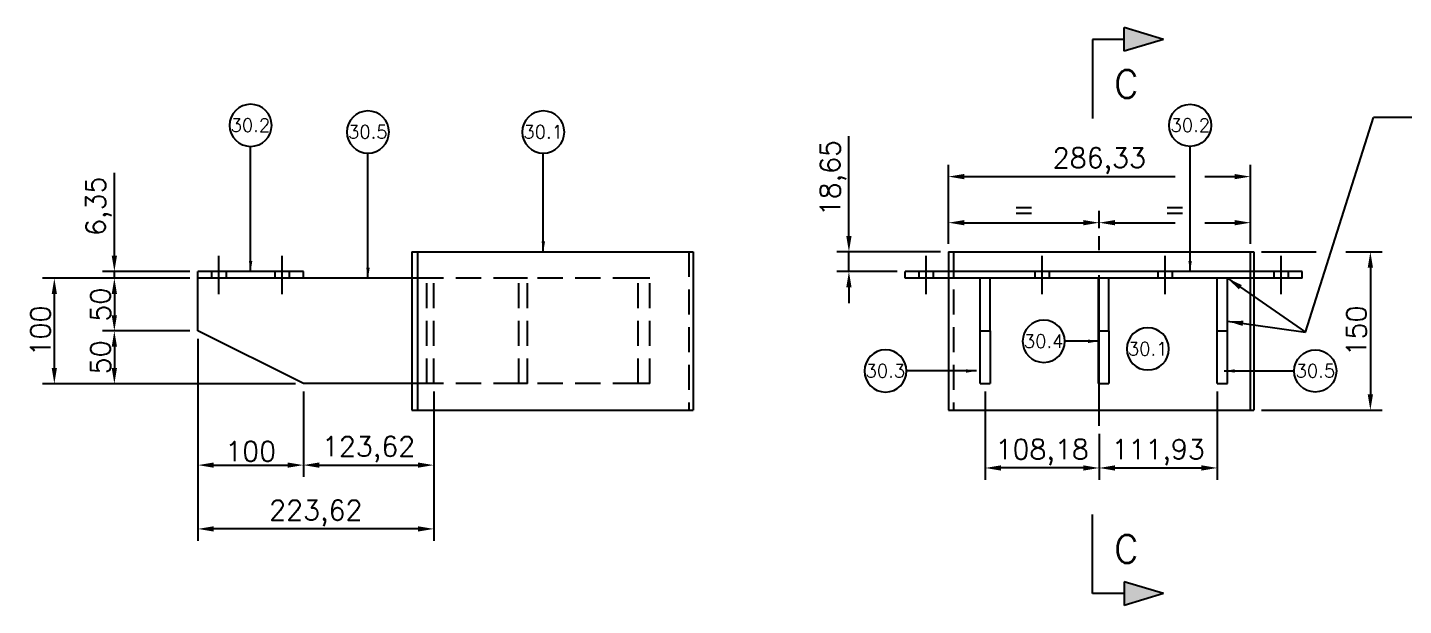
# Model space of a CAD drawing. Header units: metres. Extents: x 0 to 6307, y 0 to 4455.
# Drawn here: x 2228 to 3532, y 1673 to 2221 of the extents above; entities that cross this region are included whole.
import ezdxf
from ezdxf.enums import TextEntityAlignment as Align

# ---------------------------------------------------------------- set-up
doc = ezdxf.new("R2010")
doc.units = ezdxf.units.M
doc.header["$LTSCALE"] = 7.5
doc.linetypes.add('CENTER2', pattern=[28.575, 19.05, -3.175, 3.175, -3.175])
doc.linetypes.add('HIDDEN2', pattern=[4.7625, 3.175, -1.5875])
for name, color, linetype in [('GSB', 7, 'Continuous'), ('MR100', 3, 'Continuous'), ('SC1', 7, 'CENTER2'), ('SDM', 7, 'Continuous'), ('SL4', 4, 'Continuous'), ('ST1', 7, 'HIDDEN2')]:
    doc.layers.add(name, color=color, linetype=linetype)
doc.styles.add('R100', font='simplex.shx', dxfattribs={"height": 2.5})
doc.styles.add('R140', font='simplex.shx', dxfattribs={"height": 3.5})
doc.styles.add('ROMANS', font='ROMANS.SHX')
doc.dimstyles.new('5___1-5', dxfattribs={"dimscale": 5, "dimtxt": 2.5, "dimasz": 2, "dimexe": 1.5, "dimexo": 1, "dimgap": 0.5, "dimtad": 1, "dimzin": 12, "dimtxsty": 'ROMANS', "dimcen": 0, "dimclrd": 256, "dimclre": 256, "dimclrt": 3, "dimaunit": 1, "dimazin": 3, "dimtfac": 1, "dimtmove": 0, "dimatfit": 0, "dimfxl": 1, "dimlwd": -1, "dimlwe": -1, "dimarcsym": 0})
doc.dimstyles.new('7.5___1-7.5', dxfattribs={"dimscale": 7.5, "dimtxt": 2.5, "dimasz": 2, "dimexe": 1.5, "dimexo": 1, "dimgap": 0.5, "dimtad": 1, "dimzin": 12, "dimtxsty": 'ROMANS', "dimcen": 0, "dimclrd": 256, "dimclre": 256, "dimclrt": 3, "dimaunit": 1, "dimazin": 3, "dimtfac": 1, "dimtmove": 0, "dimatfit": 0, "dimfxl": 1, "dimlwd": -1, "dimlwe": -1, "dimarcsym": 0})

# ---------------------------------------------------------------- blocks, each defined once
blk = doc.blocks.new('*D181')
at = {"layer": 'Defpoints', "color": 0, "transparency": 16777216}
for p in [(3387.4, 2079.8), (3101.1, 2008.4), (3387.4, 2008.4)]:
    blk.add_point(p, dxfattribs=at)
at = {"layer": 'SDM', "transparency": 16777216}
for p, q in [((3101.1, 2015.9), (3101.1, 2091)), ((3387.4, 2015.9), (3387.4, 2091)), ((3116.1, 2079.8), (3316.2, 2079.8)), ((3344.3, 2079.8), (3372.4, 2079.8))]:
    blk.add_line(p, q, dxfattribs=at)
for points in [[(3116.1, 2082.3), (3116.1, 2077.3), (3101.1, 2079.8)], [(3372.4, 2082.3), (3372.4, 2077.3), (3387.4, 2079.8)]]:
    blk.add_solid(points, dxfattribs=at)
at = {"layer": 'SDM', "color": 3, "transparency": 16777216, "insert": (3244.2, 2094.7), "char_height": 18.75, "attachment_point": 5, "style": 'ROMANS'}
blk.add_mtext('286,33', dxfattribs=at)
blk = doc.blocks.new('*D176')
at = {"layer": 'Defpoints', "color": 0, "transparency": 16777216}
for p in [(3390.5, 2008.4), (3390.5, 1858.4), (3501.1, 1858.4)]:
    blk.add_point(p, dxfattribs=at)
at = {"layer": 'SDM', "transparency": 16777216}
for p, q in [((3398, 2008.4), (3449.7, 2008.4)), ((3477.8, 2008.4), (3512.3, 2008.4)), ((3501.1, 1993.4), (3501.1, 1873.4)), ((3398, 1858.4), (3512.3, 1858.4))]:
    blk.add_line(p, q, dxfattribs=at)
for points in [[(3498.6, 1993.4), (3503.6, 1993.4), (3501.1, 2008.4)], [(3498.6, 1873.4), (3503.6, 1873.4), (3501.1, 1858.4)]]:
    blk.add_solid(points, dxfattribs=at)
at = {"layer": 'SDM', "color": 3, "transparency": 16777216, "insert": (3487.9, 1933.4), "char_height": 18.75, "attachment_point": 5, "rotation": 90, "style": 'ROMANS'}
blk.add_mtext('150', dxfattribs=at)
blk = doc.blocks.new('*D177')
at = {"layer": 'Defpoints', "color": 0, "transparency": 16777216}
for p in [(3006.8, 2008.4), (3101.1, 2008.4), (3060.1, 1989.8)]:
    blk.add_point(p, dxfattribs=at)
at = {"layer": 'SDM', "transparency": 16777216}
for p, q in [((3006.8, 2023.4), (3006.8, 2118.3)), ((3093.6, 2008.4), (2995.5, 2008.4)), ((3006.8, 1989.8), (3006.8, 2008.4)), ((3052.6, 1989.8), (2995.5, 1989.8)), ((3006.8, 1974.8), (3006.8, 1959.8))]:
    blk.add_line(p, q, dxfattribs=at)
for points in [[(3004.3, 2023.4), (3009.3, 2023.4), (3006.8, 2008.4)], [(3004.3, 1974.8), (3009.3, 1974.8), (3006.8, 1989.8)]]:
    blk.add_solid(points, dxfattribs=at)
at = {"layer": 'SDM', "color": 3, "transparency": 16777216, "insert": (2991.9, 2078.4), "char_height": 18.75, "attachment_point": 5, "rotation": 90, "style": 'ROMANS'}
blk.add_mtext('18,65', dxfattribs=at)
blk = doc.blocks.new('*D178')
at = {"layer": 'Defpoints', "color": 0, "transparency": 16777216}
for p in [(3135.9, 1883.4), (3244.1, 1843.4), (3135.9, 1803.5)]:
    blk.add_point(p, dxfattribs=at)
at = {"layer": 'SDM', "transparency": 16777216}
for p, q in [((3135.9, 1875.9), (3135.9, 1792.2)), ((3244.1, 1835.9), (3244.1, 1792.2)), ((3229.1, 1803.5), (3150.9, 1803.5))]:
    blk.add_line(p, q, dxfattribs=at)
for points in [[(3150.9, 1806), (3150.9, 1801), (3135.9, 1803.5)], [(3229.1, 1806), (3229.1, 1801), (3244.1, 1803.5)]]:
    blk.add_solid(points, dxfattribs=at)
at = {"layer": 'SDM', "color": 3, "transparency": 16777216, "insert": (3190, 1818.4), "char_height": 18.75, "attachment_point": 5, "style": 'ROMANS'}
blk.add_mtext('108,18', dxfattribs=at)
blk = doc.blocks.new('*D179')
at = {"layer": 'Defpoints', "color": 0, "transparency": 16777216}
for p in [(3356, 1883.4), (3244.1, 1843.4), (3356, 1803.5)]:
    blk.add_point(p, dxfattribs=at)
at = {"layer": 'SDM', "transparency": 16777216}
for p, q in [((3356, 1875.9), (3356, 1792.2)), ((3244.1, 1835.9), (3244.1, 1792.2)), ((3259.1, 1803.5), (3341, 1803.5))]:
    blk.add_line(p, q, dxfattribs=at)
for points in [[(3259.1, 1806), (3259.1, 1801), (3244.1, 1803.5)], [(3341, 1806), (3341, 1801), (3356, 1803.5)]]:
    blk.add_solid(points, dxfattribs=at)
at = {"layer": 'SDM', "color": 3, "transparency": 16777216, "insert": (3300, 1818.4), "char_height": 18.75, "attachment_point": 5, "style": 'ROMANS'}
blk.add_mtext('111,93', dxfattribs=at)
blk = doc.blocks.new('ITEM')
at = {"layer": 'GSB'}
blk.add_circle((0, 0), 4, dxfattribs=at)
blk = doc.blocks.new('*D180')
at = {"layer": 'Defpoints', "color": 0, "transparency": 16777216}
for p in [(3244.1, 2036.1), (3244.1, 2023.4), (3101.1, 2008.4)]:
    blk.add_point(p, dxfattribs=at)
at = {"layer": 'SDM', "transparency": 16777216}
for p, q in [((3101.1, 2015.9), (3101.1, 2047.4)), ((3116.1, 2036.1), (3229.1, 2036.1)), ((3244.1, 2030.9), (3244.1, 2047.4))]:
    blk.add_line(p, q, dxfattribs=at)
for points in [[(3116.1, 2038.6), (3116.1, 2033.6), (3101.1, 2036.1)], [(3229.1, 2038.6), (3229.1, 2033.6), (3244.1, 2036.1)]]:
    blk.add_solid(points, dxfattribs=at)
at = {"layer": 'SDM', "color": 3, "transparency": 16777216, "insert": (3172.6, 2049.3), "char_height": 18.8, "attachment_point": 5, "style": 'ROMANS'}
blk.add_mtext('=', dxfattribs=at)
blk = doc.blocks.new('*D182')
at = {"layer": 'Defpoints', "color": 0, "transparency": 16777216}
for p in [(3387.4, 2036.1), (3244.1, 2023.4), (3387.4, 2008.4)]:
    blk.add_point(p, dxfattribs=at)
at = {"layer": 'SDM', "transparency": 16777216}
for p, q in [((3244.1, 2030.9), (3244.1, 2047.4)), ((3259.1, 2036.1), (3316.2, 2036.1)), ((3344.3, 2036.1), (3372.4, 2036.1)), ((3387.4, 2015.9), (3387.4, 2047.4))]:
    blk.add_line(p, q, dxfattribs=at)
for points in [[(3259.1, 2038.6), (3259.1, 2033.6), (3244.1, 2036.1)], [(3372.4, 2038.6), (3372.4, 2033.6), (3387.4, 2036.1)]]:
    blk.add_solid(points, dxfattribs=at)
at = {"layer": 'SDM', "color": 3, "transparency": 16777216, "insert": (3315.7, 2049.3), "char_height": 18.8, "attachment_point": 5, "style": 'ROMANS'}
blk.add_mtext('=', dxfattribs=at)
blk = doc.blocks.new('*D183')
at = {"layer": 'Defpoints', "color": 0, "transparency": 16777216}
for p in [(2310.5, 1989.8), (2389.7, 1989.8), (2389.7, 1983.4)]:
    blk.add_point(p, dxfattribs=at)
at = {"layer": 'SDM', "transparency": 16777216}
for p, q in [((2310.5, 2004.8), (2310.5, 2083.5)), ((2382.2, 1989.8), (2299.2, 1989.8)), ((2382.2, 1983.4), (2299.2, 1983.4)), ((2310.5, 1983.4), (2310.5, 1989.8)), ((2310.5, 1968.4), (2310.5, 1953.4))]:
    blk.add_line(p, q, dxfattribs=at)
for points in [[(2308, 2004.8), (2313, 2004.8), (2310.5, 1989.8)], [(2308, 1968.4), (2313, 1968.4), (2310.5, 1983.4)]]:
    blk.add_solid(points, dxfattribs=at)
at = {"layer": 'SDM', "color": 3, "transparency": 16777216, "insert": (2295.6, 2051.7), "char_height": 18.75, "attachment_point": 5, "rotation": 90, "style": 'ROMANS'}
blk.add_mtext('6,35', dxfattribs=at)
blk = doc.blocks.new('*D184')
at = {"layer": 'Defpoints', "color": 0, "transparency": 16777216}
for p in [(2389.7, 1983.4), (2310.5, 1933.4), (2389.7, 1933.4)]:
    blk.add_point(p, dxfattribs=at)
at = {"layer": 'SDM', "transparency": 16777216}
for p, q in [((2382.2, 1983.4), (2299.2, 1983.4)), ((2310.5, 1968.4), (2310.5, 1948.4)), ((2382.2, 1933.4), (2299.2, 1933.4))]:
    blk.add_line(p, q, dxfattribs=at)
for points in [[(2308, 1968.4), (2313, 1968.4), (2310.5, 1983.4)], [(2308, 1948.4), (2313, 1948.4), (2310.5, 1933.4)]]:
    blk.add_solid(points, dxfattribs=at)
at = {"layer": 'SDM', "color": 3, "transparency": 16777216, "insert": (2297.4, 1958.4), "char_height": 18.75, "attachment_point": 5, "rotation": 90, "style": 'ROMANS'}
blk.add_mtext('50', dxfattribs=at)
blk = doc.blocks.new('*D185')
at = {"layer": 'Defpoints', "color": 0, "transparency": 16777216}
for p in [(2389.7, 1933.4), (2310.5, 1883.4), (2489.7, 1883.4)]:
    blk.add_point(p, dxfattribs=at)
at = {"layer": 'SDM', "transparency": 16777216}
for p, q in [((2382.2, 1933.4), (2299.2, 1933.4)), ((2310.5, 1918.4), (2310.5, 1898.4)), ((2482.2, 1883.4), (2299.2, 1883.4))]:
    blk.add_line(p, q, dxfattribs=at)
for points in [[(2308, 1918.4), (2313, 1918.4), (2310.5, 1933.4)], [(2308, 1898.4), (2313, 1898.4), (2310.5, 1883.4)]]:
    blk.add_solid(points, dxfattribs=at)
at = {"layer": 'SDM', "color": 3, "transparency": 16777216, "insert": (2297.4, 1908.4), "char_height": 18.75, "attachment_point": 5, "rotation": 90, "style": 'ROMANS'}
blk.add_mtext('50', dxfattribs=at)
blk = doc.blocks.new('*D186')
at = {"layer": 'Defpoints', "color": 0, "transparency": 16777216}
for p in [(2389.7, 1933.4), (2489.7, 1883.4), (2489.7, 1806.2)]:
    blk.add_point(p, dxfattribs=at)
at = {"layer": 'SDM', "transparency": 16777216}
for p, q in [((2389.7, 1925.9), (2389.7, 1795)), ((2489.7, 1875.9), (2489.7, 1795)), ((2404.7, 1806.2), (2474.7, 1806.2))]:
    blk.add_line(p, q, dxfattribs=at)
for points in [[(2404.7, 1808.7), (2404.7, 1803.7), (2389.7, 1806.2)], [(2474.7, 1808.7), (2474.7, 1803.7), (2489.7, 1806.2)]]:
    blk.add_solid(points, dxfattribs=at)
at = {"layer": 'SDM', "color": 3, "transparency": 16777216, "insert": (2439.7, 1819.3), "char_height": 18.75, "attachment_point": 5, "style": 'ROMANS'}
blk.add_mtext('100', dxfattribs=at)
blk = doc.blocks.new('*D187')
at = {"layer": 'Defpoints', "color": 0, "transparency": 16777216}
for p in [(2489.7, 1883.4), (2613.3, 1883.4), (2613.3, 1806.2)]:
    blk.add_point(p, dxfattribs=at)
at = {"layer": 'SDM', "transparency": 16777216}
for p, q in [((2489.7, 1875.9), (2489.7, 1795)), ((2613.3, 1875.9), (2613.3, 1795)), ((2504.7, 1806.2), (2598.3, 1806.2))]:
    blk.add_line(p, q, dxfattribs=at)
for points in [[(2504.7, 1808.7), (2504.7, 1803.7), (2489.7, 1806.2)], [(2598.3, 1808.7), (2598.3, 1803.7), (2613.3, 1806.2)]]:
    blk.add_solid(points, dxfattribs=at)
at = {"layer": 'SDM', "color": 3, "transparency": 16777216, "insert": (2551.5, 1821.1), "char_height": 18.75, "attachment_point": 5, "style": 'ROMANS'}
blk.add_mtext('123,62', dxfattribs=at)
blk = doc.blocks.new('*D188')
at = {"layer": 'Defpoints', "color": 0, "transparency": 16777216}
for p in [(2389.7, 1933.4), (2613.3, 1883.4), (2389.7, 1745.7)]:
    blk.add_point(p, dxfattribs=at)
at = {"layer": 'SDM', "transparency": 16777216}
for p, q in [((2389.7, 1925.9), (2389.7, 1734.5)), ((2613.3, 1875.9), (2613.3, 1734.5)), ((2598.3, 1745.7), (2404.7, 1745.7))]:
    blk.add_line(p, q, dxfattribs=at)
for points in [[(2404.7, 1748.2), (2404.7, 1743.2), (2389.7, 1745.7)], [(2598.3, 1748.2), (2598.3, 1743.2), (2613.3, 1745.7)]]:
    blk.add_solid(points, dxfattribs=at)
at = {"layer": 'SDM', "color": 3, "transparency": 16777216, "insert": (2501.5, 1760.6), "char_height": 18.75, "attachment_point": 5, "style": 'ROMANS'}
blk.add_mtext('223,62', dxfattribs=at)
blk = doc.blocks.new('*D189')
at = {"layer": 'Defpoints', "color": 0, "transparency": 16777216}
for p in [(2389.7, 1983.4), (2253.6, 1883.4), (2489.7, 1883.4)]:
    blk.add_point(p, dxfattribs=at)
at = {"layer": 'SDM', "transparency": 16777216}
for p, q in [((2382.2, 1983.4), (2242.4, 1983.4)), ((2253.6, 1968.4), (2253.6, 1898.4)), ((2482.2, 1883.4), (2242.4, 1883.4))]:
    blk.add_line(p, q, dxfattribs=at)
for points in [[(2251.1, 1968.4), (2256.1, 1968.4), (2253.6, 1983.4)], [(2251.1, 1898.4), (2256.1, 1898.4), (2253.6, 1883.4)]]:
    blk.add_solid(points, dxfattribs=at)
at = {"layer": 'SDM', "color": 3, "transparency": 16777216, "insert": (2240.5, 1933.4), "char_height": 18.75, "attachment_point": 5, "rotation": 90, "style": 'ROMANS'}
blk.add_mtext('100', dxfattribs=at)
blk = doc.blocks.new('SIMB_CORTE_2')
at = {"layer": 'GSB'}
blk.add_hatch(color=2, dxfattribs=at).paths.add_polyline_path([(1.5, -4), (-1.5, -4), (0, -9)])
at = {"layer": 'GSB', "color": 1}
for p, q in [((0, -4), (0, 0)), ((0, 0), (10, 0)), ((0, -9), (-1.5, -4)), ((1.5, -4), (-1.5, -4)), ((0, -9), (1.5, -4))]:
    blk.add_line(p, q, dxfattribs=at)
at = {"layer": 'GSB', "color": 3, "style": 'R100'}
blk.add_attdef('XXXX', (-0.6, 1.57), '', height=2.5, dxfattribs=at)
at = {"layer": 'GSB', "color": 4, "style": 'R140'}
blk.add_attdef('A', text='', height=3.5, dxfattribs=at).set_placement((5.64, -4.29), align=Align.MIDDLE)
blk = doc.blocks.new('A$C13f76a61')
blk.add_line((211.6, 42.9), (383.1, 42.9))
for points in [[(297.3, 42.9), (297.3, 85.7), (340.2, 42.9)], [(297.3, 42.9), (297.3, 0), (340.2, 42.9)]]:
    blk.add_lwpolyline(points)
at = {"layer": 'MR100', "style": 'R100'}
for p in [(288.8, 64.3), (288.8, 21.4)]:
    blk.add_attdef('FILETE_DE_SOLDA', text='', height=21.4, dxfattribs=at).set_placement(p, align=Align.MIDDLE_RIGHT)

msp = doc.modelspace()

# ---------------------------------------------------------------- linework, layer by layer
at = {"layer": 'SC1'}
for p, q in [((3244.077, 1843.445), (3244.077, 2023.445)), ((2409.66, 1968.445), (2409.66, 2004.795)), ((2469.66, 1968.445), (2469.66, 2004.795)), ((3080.063, 1968.445), (3080.063, 2004.795)), ((3190.063, 1968.445), (3190.063, 2004.795)), ((3306.563, 1968.445), (3306.563, 2004.795)), ((3416.563, 1968.445), (3416.563, 2004.795))]:
    msp.add_line(p, q, dxfattribs=at)
at = {"layer": 'SL4'}
for p, q in [((2592.405, 2008.445), (2592.405, 1858.445)), ((2592.405, 2008.445), (2597.733, 2008.445)), ((2597.733, 2008.445), (2597.733, 1858.445)), ((2597.733, 2008.445), (2859.065, 2008.445)), ((2859.065, 2008.445), (2859.065, 1858.445)), ((3101.077, 2008.445), (3101.077, 1989.795)), ((3101.077, 2008.445), (3387.077, 2008.445)), ((3387.077, 2008.445), (3387.077, 1989.795)), ((3387.077, 2008.445), (3390.533, 2008.445)), ((3390.533, 2008.445), (3390.533, 1989.795)), ((2389.66, 1983.445), (2389.66, 1989.795)), ((2489.66, 1989.795), (2389.66, 1989.795)), ((2389.66, 1933.445), (2389.66, 1983.445)), ((2489.66, 1983.445), (2389.66, 1983.445)), ((2489.66, 1983.445), (2489.66, 1989.795)), ((2592.405, 1983.445), (2489.66, 1983.445)), ((3060.063, 1983.445), (3060.063, 1989.795)), ((3436.563, 1989.795), (3060.063, 1989.795)), ((3436.563, 1983.445), (3060.063, 1983.445)), ((3101.077, 1983.445), (3101.077, 1858.445)), ((3140.618, 1983.445), (3131.093, 1983.445)), ((3131.093, 1933.445), (3131.093, 1983.445)), ((3140.618, 1933.445), (3140.618, 1983.445)), ((3243.55, 1933.445), (3243.55, 1983.445)), ((3253.075, 1983.445), (3243.55, 1983.445)), ((3253.075, 1933.445), (3253.075, 1983.445)), ((3365.533, 1983.445), (3356.008, 1983.445)), ((3356.008, 1933.445), (3356.008, 1983.445)), ((3365.533, 1933.445), (3365.533, 1983.445)), ((3387.077, 1983.445), (3387.077, 1858.445)), ((3390.533, 1983.445), (3390.533, 1858.445)), ((3436.563, 1983.445), (3436.563, 1989.795)), ((2489.66, 1883.445), (2389.66, 1933.445)), ((3131.093, 1933.445), (3140.618, 1933.445)), ((3131.093, 1883.445), (3131.093, 1933.445)), ((3140.618, 1933.445), (3140.618, 1883.445)), ((3243.55, 1933.445), (3253.075, 1933.445)), ((3243.55, 1883.445), (3243.55, 1933.445)), ((3253.075, 1933.445), (3253.075, 1883.445)), ((3356.008, 1933.445), (3365.533, 1933.445)), ((3356.008, 1883.445), (3356.008, 1933.445)), ((3365.533, 1883.445), (3365.533, 1933.445)), ((2592.405, 1883.445), (2489.66, 1883.445)), ((3131.093, 1883.445), (3140.618, 1883.445)), ((3243.55, 1883.445), (3253.075, 1883.445)), ((3356.008, 1883.445), (3365.533, 1883.445)), ((2592.405, 1858.445), (2597.733, 1858.445)), ((2597.733, 1858.445), (2859.065, 1858.445)), ((3101.077, 1858.445), (3387.077, 1858.445)), ((3387.077, 1858.445), (3390.533, 1858.445))]:
    msp.add_line(p, q, dxfattribs=at)
at = {"layer": 'ST1'}
for p, q in [((2855.172, 2008.445), (2855.172, 1858.445)), ((3106.093, 2008.445), (3106.093, 1858.445)), ((2402.66, 1989.795), (2402.66, 1983.445)), ((2416.66, 1983.445), (2416.66, 1989.795)), ((2462.66, 1989.795), (2462.66, 1983.445)), ((2476.66, 1983.445), (2476.66, 1989.795)), ((2606.722, 1983.445), (2592.405, 1983.445)), ((2606.722, 1883.445), (2606.722, 1983.445)), ((2613.275, 1983.445), (2606.722, 1983.445)), ((2613.275, 1883.445), (2613.275, 1983.445)), ((2693.784, 1983.445), (2613.275, 1983.445)), ((2693.784, 1883.445), (2693.784, 1983.445)), ((2702.23, 1983.445), (2693.784, 1983.445)), ((2806.953, 1983.445), (2702.23, 1983.445)), ((2702.23, 1883.445), (2702.23, 1983.445)), ((2806.953, 1883.445), (2806.953, 1983.445)), ((2818.094, 1983.445), (2806.953, 1983.445)), ((2818.094, 1883.445), (2818.094, 1983.445)), ((3073.063, 1989.795), (3073.063, 1983.445)), ((3087.063, 1983.445), (3087.063, 1989.795)), ((3101.077, 1989.795), (3101.077, 1983.445)), ((3183.063, 1989.795), (3183.063, 1983.445)), ((3197.063, 1983.445), (3197.063, 1989.795)), ((3299.563, 1989.795), (3299.563, 1983.445)), ((3313.563, 1983.445), (3313.563, 1989.795)), ((3387.077, 1989.795), (3387.077, 1983.445)), ((3390.533, 1989.795), (3390.533, 1983.445)), ((3409.563, 1989.795), (3409.563, 1983.445)), ((3423.563, 1983.445), (3423.563, 1989.795)), ((2606.722, 1883.445), (2592.405, 1883.445)), ((2613.275, 1883.445), (2606.722, 1883.445)), ((2693.784, 1883.445), (2613.275, 1883.445)), ((2702.23, 1883.445), (2693.784, 1883.445)), ((2806.953, 1883.445), (2702.23, 1883.445)), ((2818.094, 1883.445), (2806.953, 1883.445))]:
    msp.add_line(p, q, dxfattribs=at)

# ---------------------------------------------------------------- block references
at = {"layer": 'GSB'}
ref = msp.add_blockref('SIMB_CORTE_2', (3237.587, 2209.949), dxfattribs=dict(at, xscale=-7.499999999999915, yscale=7.499999999999915, zscale=7.499999999999915, rotation=89.99999999999993))
ref.add_attrib('A', 'C', dxfattribs={"color": 4, "height": 26.25, "style": 'R140'}).set_placement((3269.788, 2167.673), align=Align.MIDDLE)
ref = msp.add_blockref('A$C13f76a61', (3292.386, 2093.117), dxfattribs=at)
ref.add_attrib('FILETE_DE_SOLDA', '3', dxfattribs={"layer": 'MR100', "height": 21.429, "style": 'R100'}).set_placement((3581.161, 2157.403), align=Align.MIDDLE_RIGHT)
ref.add_attrib('FILETE_DE_SOLDA', '3', dxfattribs={"layer": 'MR100', "height": 21.429, "style": 'R100'}).set_placement((3581.161, 2114.546), align=Align.MIDDLE_RIGHT)
ref = msp.add_blockref('ITEM', (2439.66, 2128.423), dxfattribs=dict(at, xscale=-4.999999999999943, yscale=4.999999999999943, zscale=4.999999999999943, rotation=180))
ref.add_attrib('1', '30.2', dxfattribs={"color": 3, "height": 12.5, "style": 'R100'}).set_placement((2439.491, 2128.53), align=Align.MIDDLE_CENTER)
ref = msp.add_blockref('ITEM', (2550.901, 2122.073), dxfattribs=dict(at, xscale=-4.999999999999943, yscale=4.999999999999943, zscale=4.999999999999943, rotation=180))
ref.add_attrib('1', '30.5', dxfattribs={"color": 3, "height": 12.5, "style": 'R100'}).set_placement((2550.731, 2122.18), align=Align.MIDDLE_CENTER)
ref = msp.add_blockref('ITEM', (2717.12, 2122.073), dxfattribs=dict(at, xscale=-4.999999999999943, yscale=4.999999999999943, zscale=4.999999999999943, rotation=180))
ref.add_attrib('1', '30.1', dxfattribs={"color": 3, "height": 12.5, "style": 'R100'}).set_placement((2716.95, 2122.18), align=Align.MIDDLE_CENTER)
ref = msp.add_blockref('ITEM', (3330.249, 2128.423), dxfattribs=dict(at, xscale=4.999999999999943, yscale=4.999999999999943, zscale=4.999999999999943, rotation=180))
ref.add_attrib('1', '30.2', dxfattribs={"color": 3, "height": 12.5, "style": 'R100'}).set_placement((3330.419, 2128.53), align=Align.MIDDLE_CENTER)
ref = msp.add_blockref('ITEM', (3191.511, 1923.642), dxfattribs=dict(at, xscale=-4.999999999999943, yscale=4.999999999999943, zscale=4.999999999999943, rotation=180))
ref.add_attrib('1', '30.4', dxfattribs={"color": 3, "height": 12.5, "style": 'R100'}).set_placement((3191.341, 1923.749), align=Align.MIDDLE_CENTER)
ref = msp.add_blockref('ITEM', (3290.177, 1916.404), dxfattribs=dict(at, xscale=-4.999999999999943, yscale=4.999999999999943, zscale=4.999999999999943, rotation=180))
ref.add_attrib('1', '30.1', dxfattribs={"color": 3, "height": 12.5, "style": 'R100'}).set_placement((3290.008, 1916.511), align=Align.MIDDLE_CENTER)
ref = msp.add_blockref('ITEM', (3041.491, 1895.478), dxfattribs=dict(at, xscale=-4.999999999999943, yscale=4.999999999999943, zscale=4.999999999999943, rotation=180))
ref.add_attrib('1', '30.3', dxfattribs={"color": 3, "height": 12.5, "style": 'R100'}).set_placement((3041.322, 1895.585), align=Align.MIDDLE_CENTER)
ref = msp.add_blockref('ITEM', (3448.869, 1895.478), dxfattribs=dict(at, xscale=4.999999999999943, yscale=4.999999999999943, zscale=4.999999999999943, rotation=180))
ref.add_attrib('1', '30.5', dxfattribs={"color": 3, "height": 12.5, "style": 'R100'}).set_placement((3449.038, 1895.585), align=Align.MIDDLE_CENTER)
ref = msp.add_blockref('SIMB_CORTE_2', (3237.587, 1684.323), dxfattribs=dict(at, xscale=7.499999999999915, yscale=7.499999999999915, zscale=7.499999999999915, rotation=89.99999999999999))
ref.add_attrib('A', 'C', dxfattribs={"color": 4, "height": 26.25, "style": 'R140'}).set_placement((3269.788, 1726.599), align=Align.MIDDLE)

# ---------------------------------------------------------------- dimensions: what is measured, and where the dimension line sits
at = {"layer": 'SDM'}
for base, p1, p2, angle, picture, middle in [((3006.768, 2008.445), (3060.063, 1989.795), (3101.077, 2008.445), 90, '*D177', (2991.857, 2078.356)), ((2310.478, 1989.795), (2389.66, 1983.445), (2389.66, 1989.795), 90, '*D183', (2295.567, 2051.67)), ((2253.612, 1883.445), (2389.66, 1983.445), (2489.66, 1883.445), 90, '*D189', (2240.487, 1933.445)), ((2310.478, 1933.445), (2389.66, 1983.445), (2389.66, 1933.445), 90, '*D184', (2297.353, 1958.445)), ((2310.478, 1883.445), (2389.66, 1933.445), (2489.66, 1883.445), 90, '*D185', (2297.353, 1908.445)), ((2489.66, 1806.203), (2389.66, 1933.445), (2489.66, 1883.445), 180, '*D186', (2439.66, 1819.328)), ((2389.6602, 1745.7228), (2613.2754, 1883.4448), (2389.6602, 1933.4448), 180, '*D188', (2501.4678, 1760.6335)), ((2613.2754, 1806.2033), (2489.6602, 1883.4448), (2613.2754, 1883.4448), 180, '*D187', (2551.4678, 1821.114))]:
    dim = msp.add_linear_dim(base=base, p1=p1, p2=p2, angle=angle, dimstyle='7.5___1-7.5', dxfattribs=at)
    dim.commit()
    dim.dimension.update_dxf_attribs({"geometry": picture, "text_midpoint": middle})
for base, p1, p2, picture, middle in [((3387.4025, 2079.7972), (3101.0765, 2008.4448), (3387.4025, 2008.4448), '*D181', (3244.2395, 2094.708)), ((3135.9, 1803.457), (3244.077, 1843.445), (3135.9, 1883.445), '*D178', (3189.988, 1818.367)), ((3356.008, 1803.457), (3244.077, 1843.445), (3356.008, 1883.445), '*D179', (3300.042, 1818.367))]:
    dim = msp.add_linear_dim(base=base, p1=p1, p2=p2, dimstyle='7.5___1-7.5', dxfattribs=at)
    dim.commit()
    dim.dimension.update_dxf_attribs({"geometry": picture, "text_midpoint": middle})
for base, p1, p2, picture, middle in [((3244.077, 2036.135), (3101.077, 2008.445), (3244.077, 2023.445), '*D180', (3172.577, 2049.26)), ((3387.402, 2036.135), (3244.077, 2023.445), (3387.402, 2008.445), '*D182', (3315.74, 2049.26))]:
    dim = msp.add_linear_dim(base=base, p1=p1, p2=p2, text='=', dimstyle='7.5___1-7.5', dxfattribs=at)
    dim.commit()
    dim.dimension.update_dxf_attribs({"geometry": picture, "text_midpoint": middle})
dim = msp.add_linear_dim(base=(3501.064, 1858.445), p1=(3390.533, 2008.445), p2=(3390.533, 1858.445), angle=90, dimstyle='7.5___1-7.5', dxfattribs=at)
dim.commit()
dim.dimension.update_dxf_attribs({"geometry": '*D176', "text_midpoint": (3501.064, 1933.445), "dimtype": 160})

# ---------------------------------------------------------------- leaders
at = {"layer": 'GSB'}
for points in [[(3365.533, 1942.765), (3439.592, 1932.124), (3504.018, 2135.975)], [(3365.533, 1983.445), (3439.592, 1932.124)]]:
    msp.add_leader(points, dimstyle='7.5___1-7.5', override={"dimtad": 0}, dxfattribs=at)
at = {"layer": 'SDM'}
for points in [[(2439.66, 1989.795), (2439.66, 2108.423)], [(2550.901, 1983.445), (2550.901, 2102.073)], [(2717.12, 2008.445), (2717.12, 2102.073)], [(3330.249, 1989.795), (3330.249, 2108.423)], [(3243.55, 1923.642), (3211.511, 1923.642)], [(3127.732, 1895.478), (3061.491, 1895.478)], [(3362.628, 1895.478), (3428.869, 1895.478)]]:
    msp.add_leader(points, dimstyle='5___1-5', override={"dimgap": 0.5, "dimtad": 0}, dxfattribs=at)

doc.saveas('drawing.dxf')
